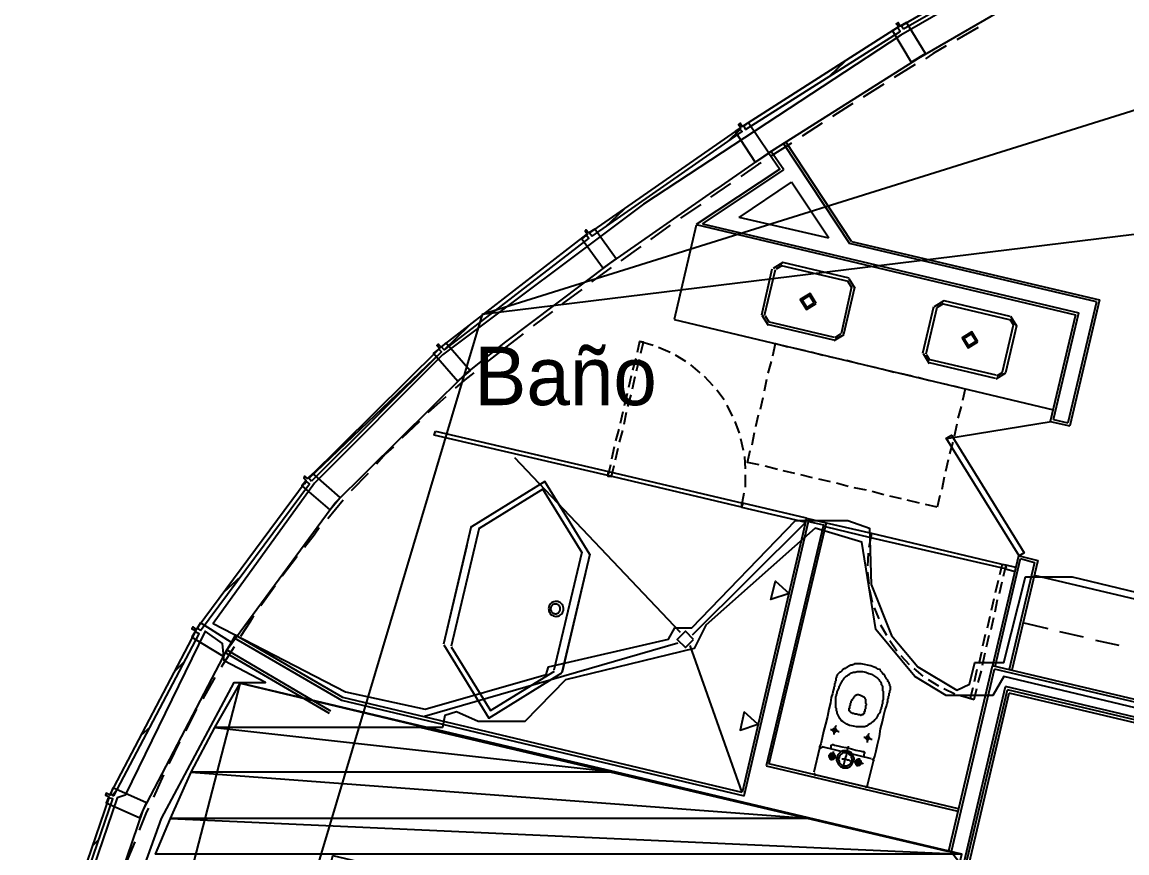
# Model space of a CAD drawing. Header units: feet. Extents: x -84 to 198, y -22 to 181.
# Drawn here: x 27.25 to 49.92, y 130.19 to 147.24 of the extents above; entities that cross this region are included whole.
import ezdxf
from ezdxf.enums import TextEntityAlignment as Align

# ---------------------------------------------------------------- set-up
doc = ezdxf.new("R2010")
doc.units = ezdxf.units.FT
for name, color, linetype in [('A-AREA-COMUN', 252, 'CONTINUOUS'), ('A-AREA-UNIDAD', 30, 'CONTINUOUS'), ('A-LINEA', 7, 'CONTINUOUS'), ('A-LINEA-FINA', 9, 'CONTINUOUS'), ('A-MURO-CONCRETO', 8, 'CONTINUOUS'), ('A-NOMBRE-ESPACIO', 2, 'CONTINUOUS')]:
    doc.layers.add(name, color=color, linetype=linetype)

msp = doc.modelspace()

# ---------------------------------------------------------------- linework, layer by layer
at = {"layer": 'A-AREA-COMUN'}
msp.add_lwpolyline([(61.472, 130.4533), (47.392, 133.8133), (47.168, 133.4222), (46.208, 133.4222), (45.568, 133.8133), (44.768, 134.7733), (44.48, 136.5689), (43.52, 136.8533), (41.28, 134.8622), (41.04, 134.3822), (38.4, 133.7422), (37.568, 132.8889), (36.608, 132.8889), (36.16, 133.0844), (35.92, 133.0133), (35.872, 132.7644), (35.44, 132.7644), (46.32, 130.2044), (46.48, 130.0089)], dxfattribs=at)
at = {"layer": 'A-AREA-UNIDAD'}
for points in [[(48.608, 148.8889), (45.28, 146.9689), (40, 143.5022), (35.872, 140.4089), (33.248, 137.7778), (31.168, 134.8978), (33.888, 133.4933), (35.52, 133.1378), (38, 133.8489), (38.048, 134.0089), (40.512, 134.5778), (40.64, 134.8089), (40.992, 134.8089), (43.12, 137.0133), (44.192, 137.0133), (44.64, 136.8533), (44.672, 135.6978), (45.088, 134.6489), (45.632, 134.0089), (46.432, 133.5289), (46.688, 133.6533), (46.8, 134.0978), (47.392, 134.0978), (47.84, 135.8578), (48.8, 135.8578), (61.632, 132.7644)], [(42.8, 113.2089), (42.752, 114.3644), (43.392, 117.0844), (42.32, 117.1378), (28.288, 120.4444), (28.32, 124.0889), (29.2, 128.3733), (30.112, 130.8978), (31.6, 133.6889), (32.24, 133.6889), (31.392, 134.1333), (31.36, 134.4889), (31.008, 134.7378), (29.36, 131.3778), (29.2, 131.3244), (27.92, 127.5733), (27.28, 123.8578), (27.248, 119.8933), (27.792, 116.0533), (28.88, 112.5689)]]:
    msp.add_lwpolyline(points, dxfattribs=at)
at = {"layer": 'A-LINEA'}
for p, q in [((96.7676, 160.0506), (36.6895, 141.2395)), ((128.4377, 152.4797), (36.6895, 141.2395)), ((46.8667, 147.1244), (46.4267, 146.8711)), ((43.8267, 146.1378), (44.1333, 146.4311)), ((45.5733, 146.3644), (45.1467, 146.0978)), ((44.9333, 145.9644), (44.5067, 145.6978)), ((42.0533, 145.0978), (42.1067, 145.1378)), ((43.6667, 145.1644), (43.2533, 144.8978)), ((41.7333, 144.7911), (42, 145.0444)), ((43.04, 144.7511), (42.6133, 144.4844)), ((42.8667, 144.7511), (44.2267, 142.6978)), ((44.2667, 142.7378), (42.92, 144.7778)), ((42.56, 144.5511), (41.5067, 143.8178)), ((42.88, 144.2044), (42.6133, 144.5911)), ((41.2133, 143.0978), (42.88, 144.2044)), ((41.7867, 143.9244), (41.3733, 143.6444)), ((41.96, 143.2311), (43.04, 143.9511)), ((43.8, 142.8044), (43.04, 143.9511)), ((39.2133, 143.0311), (39.6133, 143.4044)), ((41.1733, 143.4978), (40.76, 143.2178)), ((40.5467, 143.0711), (40.1467, 142.7778)), ((41.08, 143.0711), (40.6267, 141.1378)), ((41.08, 143.0844), (48.8667, 141.2311)), ((41.2133, 143.0978), (48.9333, 141.2711)), ((43.8, 142.8044), (41.96, 143.2311)), ((39.9467, 142.6311), (39.5333, 142.3378)), ((49.2933, 141.4978), (44.2267, 142.6978)), ((44.2667, 142.7378), (49.36, 141.5378)), ((39.3333, 142.2044), (38.9333, 141.9111)), ((42.4267, 141.2311), (42.64, 142.1778)), ((42.48, 141.2178), (42.7067, 142.1644)), ((42.8584, 142.3066), (42.6578, 142.1828)), ((42.843, 142.2418), (42.7227, 142.1675)), ((42.8267, 142.2444), (44.2, 141.9244)), ((42.8533, 142.3111), (44.2133, 141.9911)), ((44.3422, 141.7727), (44.2184, 141.9733)), ((38.7333, 141.7511), (38.3333, 141.4578)), ((44.2667, 141.8044), (44.0533, 140.8444)), ((44.3333, 141.7911), (44.1067, 140.8311)), ((44.2773, 141.7881), (44.203, 141.9084)), ((46.165, 141.52), (45.9645, 141.3961)), ((46.16, 141.5244), (47.52, 141.2044)), ((49.2933, 141.4978), (48.7067, 139.0178)), ((49.36, 141.5378), (48.7467, 138.9511)), ((38.1333, 141.2978), (37.7333, 141.0044)), ((45.7333, 140.4444), (45.96, 141.4044)), ((45.8, 140.4311), (46.0267, 141.3911)), ((46.1497, 141.4551), (46.0294, 141.3808)), ((46.1467, 141.4578), (47.5067, 141.1378)), ((48.4133, 139.0844), (48.9333, 141.2711)), ((36.6881, 141.2357), (28.3665, 113.3809)), ((36.6881, 141.2357), (28.3665, 113.3809)), ((40.6267, 141.1378), (48.4133, 139.2844)), ((42.4311, 141.2228), (42.555, 141.0223)), ((42.496, 141.2075), (42.5703, 141.0871)), ((43.9067, 140.7111), (42.5467, 141.0311)), ((43.92, 140.7644), (42.56, 141.0844)), ((47.5973, 141.0148), (47.523, 141.1351)), ((47.6622, 140.9994), (47.5384, 141.2)), ((48.8667, 141.2311), (48.3467, 139.0444)), ((37.5333, 140.8444), (37.2, 140.5911)), ((43.915, 140.7023), (44.1155, 140.8261)), ((43.9303, 140.7671), (44.0506, 140.8414)), ((47.5867, 141.0178), (47.36, 140.0578)), ((47.6533, 141.0044), (47.4267, 140.0444)), ((36.32, 139.9911), (37.1467, 140.6578)), ((37.2, 140.5911), (36.7067, 140.2044)), ((39.92, 140.6844), (39.8667, 140.4578)), ((40.2, 140.6044), (39.92, 140.6844)), ((40.5467, 140.4578), (40.3067, 140.5644)), ((40.8667, 140.2711), (40.6533, 140.4044)), ((43.08, 140.5511), (43.32, 140.4978)), ((43.44, 140.4711), (43.68, 140.4044)), ((43.8, 140.3778), (44.0533, 140.3244)), ((45.7378, 140.4361), (45.8616, 140.2356)), ((45.8027, 140.4208), (45.877, 140.3005)), ((39.84, 140.3378), (39.7733, 140.0978)), ((39.8533, 140.0844), (39.92, 140.3244)), ((41.16, 140.0444), (40.9733, 140.2044)), ((42.56, 140.0311), (42.6267, 140.2711)), ((44.1733, 140.2978), (44.4133, 140.2311)), ((44.5333, 140.2044), (44.7733, 140.1511)), ((44.8933, 140.1244), (45.1467, 140.0578)), ((47.2267, 139.9244), (45.8667, 140.2444)), ((47.24, 139.9911), (45.88, 140.3111)), ((39.7467, 139.9778), (39.6933, 139.7378)), ((39.7733, 139.7111), (39.8267, 139.9644)), ((41.4267, 139.7778), (41.2533, 139.9644)), ((42.48, 139.6711), (42.5333, 139.9111)), ((45.2667, 140.0311), (45.5067, 139.9778)), ((45.6267, 139.9511), (45.8667, 139.8844)), ((47.235, 139.9156), (47.4355, 140.0394)), ((47.2503, 139.9805), (47.3706, 140.0548)), ((41.6533, 139.4844), (41.5067, 139.6844)), ((46, 139.8578), (46.24, 139.8044)), ((35.9467, 139.5511), (35.5733, 139.2178)), ((39.6667, 139.6178), (39.6, 139.3644)), ((39.68, 139.3511), (39.7467, 139.5911)), ((42.4, 139.2978), (42.4533, 139.5378)), ((39.5733, 139.2444), (39.52, 139.0044)), ((39.6, 138.9911), (39.6533, 139.2311)), ((41.8267, 139.1511), (41.72, 139.3778)), ((46.52, 139.3511), (46.4533, 139.1111)), ((35.4, 139.0444), (35.04, 138.6978)), ((41.9733, 138.8044), (41.88, 139.0444)), ((42.3067, 138.9378), (42.36, 139.1778)), ((48.3656, 139.035), (46.2249, 138.6887)), ((46.4267, 138.9911), (46.3733, 138.7378)), ((48.3467, 139.0444), (48.7467, 138.9511)), ((48.4133, 139.0844), (48.7067, 139.0178)), ((39.4933, 138.8844), (39.4267, 138.6444)), ((39.5067, 138.6178), (39.5733, 138.8578)), ((42.2267, 138.5644), (42.28, 138.8178)), ((42.0533, 138.4444), (42, 138.6844)), ((46.3467, 138.6178), (46.28, 138.3778)), ((39.4, 138.5244), (39.3467, 138.2711)), ((39.4267, 138.2578), (39.48, 138.4978)), ((42.0933, 138.0711), (42.08, 138.3244)), ((40.76, 134.7111), (37.36, 138.2978)), ((42.7467, 138.0578), (42.4933, 138.1244)), ((46.2533, 138.2578), (46.2, 138.0178)), ((34.3467, 137.9778), (34, 137.6178)), ((39.2267, 137.9778), (39.2267, 137.9778)), ((39.2267, 137.9778), (39.2267, 137.9778)), ((42.0933, 137.6978), (42.0933, 137.9511)), ((43.1067, 137.9778), (42.8667, 138.0311)), ((43.4667, 137.8844), (43.2267, 137.9511)), ((43.84, 137.8044), (43.6, 137.8578)), ((46.1733, 137.8978), (46.12, 137.6444)), ((33.04, 137.7644), (33.08, 137.8044)), ((44.2, 137.7111), (43.96, 137.7778)), ((44.5733, 137.6311), (44.32, 137.6844)), ((33.84, 137.4311), (33.52, 137.0444)), ((42.0133, 137.2844), (42.0667, 137.5778)), ((44.9333, 137.5378), (44.6933, 137.6044)), ((45.2933, 137.4578), (45.0533, 137.5111)), ((45.6667, 137.3644), (45.4133, 137.4311)), ((46.08, 137.5244), (46.0267, 137.2844)), ((41.9867, 137.3378), (41.9867, 137.3378)), ((42.0667, 137.3111), (42.0667, 137.3111)), ((42.0667, 137.3111), (42.0667, 137.3111)), ((46.0267, 137.2844), (45.7867, 137.3378)), ((43.3333, 136.9778), (41, 134.6578)), ((43.3467, 137.0578), (42.0267, 131.4311)), ((42.0667, 131.3644), (43.3867, 136.9911)), ((43.7467, 136.9644), (42.5733, 132.0178)), ((43.3067, 137.0311), (43.3067, 137.0311)), ((43.3467, 137.0578), (43.7467, 136.9644)), ((43.3867, 136.9911), (43.6933, 136.9244)), ((36.4667, 136.8978), (35.8933, 134.4711)), ((36.6267, 136.8578), (36.0533, 134.4311)), ((43.6933, 136.9244), (42.52, 131.9778)), ((44.68, 136.7511), (44.6267, 136.4578)), ((36.3733, 136.4978), (35.8933, 134.4711)), ((44.64, 136.7111), (44.64, 136.7111)), ((44.64, 136.7111), (44.64, 136.7111)), ((32.8933, 136.2711), (32.5867, 135.8711)), ((38.7333, 136.3644), (38.16, 133.9378)), ((44.6133, 136.3378), (44.6, 136.0844)), ((47.6933, 136.2844), (47.16, 134.0311)), ((47.7067, 136.2844), (48.0933, 136.1911)), ((47.2133, 134.0178), (47.7333, 136.2311)), ((47.3867, 136.0578), (47.3867, 136.0578)), ((47.4667, 136.0444), (47.4667, 136.0444)), ((47.4667, 136.0444), (47.4667, 136.0444)), ((48.0267, 136.1511), (47.5067, 133.9511)), ((48.0933, 136.1911), (47.56, 133.9378)), ((47.7333, 136.2311), (48.0267, 136.1511)), ((31.3867, 135.5378), (31.7467, 135.8711)), ((44.6, 135.9511), (44.6267, 135.7111)), ((61.6933, 132.6444), (48.0267, 135.8844)), ((32.44, 135.6711), (32.1467, 135.2578)), ((44.64, 135.5911), (44.6933, 135.3378)), ((47.28, 135.7778), (47.2133, 135.5244)), ((47.3067, 135.5111), (47.36, 135.7511)), ((47.1867, 135.4044), (47.1333, 135.1644)), ((47.2133, 135.1378), (47.2667, 135.3911)), ((38.0574, 135.2329), (38.0536, 135.2064)), ((38.0536, 135.2064), (38.0544, 135.1797)), ((38.0544, 135.1797), (38.0599, 135.1535)), ((38.0658, 135.2583), (38.0574, 135.2329)), ((38.0599, 135.1535), (38.0698, 135.1287)), ((38.0784, 135.2818), (38.0658, 135.2583)), ((38.0698, 135.1287), (38.0838, 135.106)), ((38.0949, 135.3028), (38.0784, 135.2818)), ((38.096, 135.2207), (38.0935, 135.2034)), ((38.0935, 135.2034), (38.094, 135.186)), ((38.094, 135.186), (38.0976, 135.1689)), ((38.1149, 135.3206), (38.0949, 135.3028)), ((38.1014, 135.2372), (38.096, 135.2207)), ((38.0976, 135.1689), (38.104, 135.1527)), ((38.1097, 135.2526), (38.1014, 135.2372)), ((38.104, 135.1527), (38.1132, 135.1379)), ((38.1205, 135.2663), (38.1097, 135.2526)), ((38.1132, 135.1379), (38.1248, 135.1249)), ((38.1376, 135.3347), (38.1149, 135.3206)), ((38.1335, 135.2779), (38.1205, 135.2663)), ((38.1483, 135.2871), (38.1335, 135.2779)), ((38.1624, 135.3446), (38.1376, 135.3347)), ((38.1645, 135.2935), (38.1483, 135.2871)), ((38.1886, 135.35), (38.1624, 135.3446)), ((38.1815, 135.2971), (38.1645, 135.2935)), ((38.199, 135.2976), (38.1815, 135.2971)), ((38.2153, 135.3509), (38.1886, 135.35)), ((38.2162, 135.2951), (38.199, 135.2976)), ((38.2418, 135.347), (38.2153, 135.3509)), ((38.2328, 135.2897), (38.2162, 135.2951)), ((38.2481, 135.2814), (38.2328, 135.2897)), ((38.2671, 135.3387), (38.2418, 135.347)), ((38.2618, 135.2706), (38.2481, 135.2814)), ((38.2532, 135.1177), (38.2662, 135.1293)), ((38.2734, 135.2576), (38.2618, 135.2706)), ((38.2662, 135.1293), (38.277, 135.143)), ((38.2907, 135.326), (38.2671, 135.3387)), ((38.2826, 135.2428), (38.2734, 135.2576)), ((38.277, 135.143), (38.2852, 135.1583)), ((38.2891, 135.2266), (38.2826, 135.2428)), ((38.2852, 135.1583), (38.2907, 135.1749)), ((38.2926, 135.2096), (38.2891, 135.2266)), ((38.3117, 135.3095), (38.2907, 135.326)), ((38.2907, 135.1749), (38.2932, 135.1921)), ((38.2932, 135.1921), (38.2926, 135.2096)), ((38.3295, 135.2896), (38.3117, 135.3095)), ((38.3436, 135.2668), (38.3295, 135.2896)), ((38.3349, 135.1137), (38.3476, 135.1373)), ((38.3535, 135.242), (38.3436, 135.2668)), ((38.3476, 135.1373), (38.3559, 135.1627)), ((38.3589, 135.2158), (38.3535, 135.242)), ((38.3559, 135.1627), (38.3598, 135.1891)), ((38.3598, 135.1891), (38.3589, 135.2158)), ((44.7333, 135.2178), (44.8267, 134.9911)), ((38.0838, 135.106), (38.1016, 135.0861)), ((38.1016, 135.0861), (38.1226, 135.0695)), ((38.1226, 135.0695), (38.1462, 135.0569)), ((38.1248, 135.1249), (38.1385, 135.1141)), ((38.1385, 135.1141), (38.1539, 135.1059)), ((38.1462, 135.0569), (38.1716, 135.0485)), ((38.1539, 135.1059), (38.1704, 135.1004)), ((38.1704, 135.1004), (38.1877, 135.0979)), ((38.1716, 135.0485), (38.198, 135.0447)), ((38.1877, 135.0979), (38.2051, 135.0985)), ((38.198, 135.0447), (38.2247, 135.0455)), ((38.2051, 135.0985), (38.2222, 135.102)), ((38.2222, 135.102), (38.2384, 135.1085)), ((38.2247, 135.0455), (38.2509, 135.051)), ((38.2384, 135.1085), (38.2532, 135.1177)), ((38.2509, 135.051), (38.2757, 135.0609)), ((38.2757, 135.0609), (38.2984, 135.0749)), ((38.2984, 135.0749), (38.3184, 135.0928)), ((38.3184, 135.0928), (38.3349, 135.1137)), ((47.1067, 135.0444), (47.0533, 134.8044)), ((47.1333, 134.7778), (47.1867, 135.0178)), ((48.3067, 134.7911), (47.7867, 134.9111)), ((44.8667, 134.8711), (44.9867, 134.6578)), ((49.0267, 134.6178), (48.5467, 134.7244)), ((31.4267, 134.2978), (31.6267, 134.6578)), ((31.6, 134.6044), (33.8, 133.3244)), ((33.8267, 133.3778), (31.6267, 134.6578)), ((40.7067, 134.4978), (35.5067, 132.9911)), ((45.0533, 134.5511), (45.2, 134.3378)), ((47.0133, 134.6711), (46.96, 134.4311)), ((47.04, 134.4178), (47.0933, 134.6578)), ((49.76, 134.4444), (49.28, 134.5511)), ((31.6, 134.4178), (31.3333, 134.0044)), ((31.4267, 134.2978), (33.5467, 133.0578)), ((33.5867, 133.0978), (31.4533, 134.3511)), ((42.0267, 131.4311), (40.96, 134.4444)), ((45.28, 134.2444), (45.4533, 134.0578)), ((46.9333, 134.3111), (46.88, 134.0711)), ((46.96, 134.0444), (47.0133, 134.2978)), ((30.3733, 133.9111), (30.56, 134.0978)), ((46.2667, 130.2311), (47.16, 134.0311)), ((76.56, 127.0711), (47.16, 134.0311)), ((31.2, 133.7911), (30.96, 133.3511)), ((45.5467, 133.9778), (45.7333, 133.8178)), ((46.32, 130.2178), (47.2, 133.9644)), ((46.84, 133.9511), (46.7867, 133.6978)), ((46.8667, 133.6844), (46.9333, 133.9244)), ((76.6, 127.0178), (47.2, 133.9644)), ((31.7159, 133.6567), (28.3582, 120.754)), ((45.84, 133.7511), (46.0533, 133.6178)), ((46.08, 127.8844), (47.4267, 133.6044)), ((46.16, 133.5644), (46.3867, 133.4578)), ((46.7867, 133.3378), (46.84, 133.5644)), ((76.8267, 126.6444), (47.4267, 133.6044)), ((33.8, 133.3244), (42.0667, 131.3644)), ((42.0267, 131.4311), (33.8267, 133.3778)), ((46.12, 127.8711), (47.4667, 133.5378)), ((46.2133, 127.9911), (47.5067, 133.4711)), ((46.5067, 133.4178), (46.7867, 133.3378)), ((76.8667, 126.5911), (47.4667, 133.5378)), ((76.8933, 126.5244), (47.5067, 133.4711)), ((29.6933, 132.6044), (29.88, 132.7778)), ((43.6133, 132.3378), (43.4933, 131.8444)), ((43.6707, 132.3632), (43.6146, 132.3285)), ((44.68, 132.1244), (43.6667, 132.3644)), ((42.52, 131.9778), (46.4533, 131.0444)), ((46.4667, 131.0978), (42.5733, 132.0178)), ((44.6, 131.5778), (44.72, 132.0711)), ((44.7321, 132.067), (44.6974, 132.1232)), ((30.1467, 131.7911), (29.9467, 131.3378)), ((43.4946, 131.8352), (43.5293, 131.779)), ((43.5333, 131.7911), (44.5467, 131.5511)), ((44.5559, 131.539), (44.6121, 131.5737)), ((29.0267, 131.3111), (29.0267, 131.3244)), ((29.0933, 131.3778), (29.1867, 131.4711)), ((28.6933, 130.3378), (28.8267, 130.4711))]:
    msp.add_line(p, q, dxfattribs=at)
for points in [[(42.56, 144.5511), (45.64, 146.4978), (48.9333, 148.4044), (50.6133, 149.2844)], [(45.3333, 147.0978), (48.5867, 148.9644), (48.5333, 149.0444), (45.2933, 147.1644), (45.3333, 147.0978)], [(45.4, 147.2311), (45.2667, 147.1511), (45.2267, 147.2311), (45.1867, 147.2044), (45.24, 147.1378), (45.1067, 147.0578), (45.4933, 146.4178), (45.7867, 146.5911), (45.4, 147.2311)], [(42.0933, 145.0311), (45.2667, 147.0444), (45.2133, 147.1244), (42.0533, 145.1111), (42.0933, 145.0311)], [(46.2133, 146.7511), (45.9467, 146.5911), (45.7867, 146.4844)], [(44.2933, 145.5644), (44.1467, 145.4711), (43.88, 145.2978)], [(42.1467, 145.1778), (42.0267, 145.0978), (41.9867, 145.1644), (41.9467, 145.1378), (42, 145.0711), (41.88, 144.9911), (42.2933, 144.3644), (42.5733, 144.5511), (42.1467, 145.1778)], [(38.9467, 142.8444), (42.0267, 144.9911), (41.9733, 145.0578), (38.8933, 142.9111), (38.9467, 142.8444)], [(42.92, 144.7778), (42.5733, 144.5511), (42.8, 144.2178), (41.08, 143.0844)], [(42.4133, 144.3511), (42.36, 144.3244), (42, 144.0711)], [(37.1467, 140.6578), (39.3067, 142.2844), (41.5067, 143.8178)], [(35.9067, 140.5111), (35.8533, 140.5778), (38.8267, 142.8711), (38.88, 142.8044), (35.9067, 140.5111), (36.4133, 141.0044)], [(39, 142.9911), (38.88, 142.9111), (38.8267, 142.9778), (38.8, 142.9511), (38.8533, 142.8844), (38.7333, 142.7911), (39.1733, 142.1911), (39.44, 142.3778), (39, 142.9911)], [(43.5422, 141.4661), (43.4184, 141.6666), (43.2178, 141.5428), (43.3416, 141.3423), (43.5422, 141.4661)], [(43.5033, 141.4753), (43.4092, 141.6277), (43.2567, 141.5336), (43.3508, 141.3812), (43.5033, 141.4753)], [(46.8622, 140.6794), (46.7384, 140.88), (46.5378, 140.7561), (46.6616, 140.5556), (46.8622, 140.6794)], [(46.8233, 140.6886), (46.7292, 140.841), (46.5767, 140.7469), (46.6708, 140.5945), (46.8233, 140.6886)], [(35.9467, 140.6578), (35.84, 140.5644), (35.7867, 140.6311), (35.76, 140.6044), (35.8133, 140.5378), (35.6933, 140.4444), (36.1867, 139.8711), (36.44, 140.0844), (35.9467, 140.6578)], [(39.9467, 140.4444), (40, 140.6711), (39.92, 140.6844)], [(42.6533, 140.3911), (42.7067, 140.6444), (42.96, 140.5778)], [(35.8533, 140.4711), (35.8, 140.5244), (33.1333, 137.8844), (33.1867, 137.8178)], [(33.1333, 137.8711), (35.8533, 140.4711), (33.1867, 137.8178)], [(28.5333, 127.5511), (29.7333, 131.0711), (31.4533, 134.3644), (33.6667, 137.3644), (36.32, 139.9911)], [(36.52, 140.0444), (36.3333, 139.8978), (36.1333, 139.7244)], [(46.36, 139.7778), (46.6, 139.7111), (46.5467, 139.4711)], [(35.7333, 138.8444), (39.28, 138.0178), (39.2667, 137.9378), (35.7067, 138.7644), (35.7333, 138.8444)], [(35.76, 138.7911), (35.76, 138.7911), (35.76, 138.7911)], [(47.7067, 136.2844), (46.2133, 138.6978), (46.32, 138.7644), (47.8133, 136.3511), (47.7067, 136.2844)], [(34.8667, 138.5244), (34.7067, 138.3778), (34.52, 138.1644)], [(42.3733, 138.1511), (42.1333, 138.2044), (42.1867, 138.4444)], [(39.32, 138.1511), (39.2667, 137.9244), (39.3467, 137.9111), (39.4, 138.1378)], [(33.2133, 137.9778), (33.1067, 137.8711), (33.0533, 137.9244), (33.0267, 137.8844), (33.08, 137.8311), (32.9867, 137.7244), (33.56, 137.2311), (33.7733, 137.4844), (33.2133, 137.9778)], [(42.0133, 137.2844), (39.2667, 137.9378), (39.28, 138.0178), (42.04, 137.3644), (42.0133, 137.2844)], [(39.32, 137.9644), (39.32, 137.9644), (39.32, 137.9644)], [(30.9067, 134.7511), (33.1467, 137.7644), (33.08, 137.8178), (30.84, 134.8044), (30.9067, 134.7511)], [(38.8999, 136.3109), (37.9736, 137.811), (36.4735, 136.8847)], [(38.7442, 136.3477), (37.9367, 137.6553), (36.6292, 136.8479)], [(43.3467, 137.0578), (42.04, 137.3644), (42.0133, 137.2844), (43.3333, 136.9778), (43.3467, 137.0578)], [(43.7467, 136.9644), (44.68, 136.7511), (44.6667, 136.6578), (43.7333, 136.8844), (43.7467, 136.9644)], [(33.3467, 136.8578), (33.24, 136.7111), (33.04, 136.4578)], [(43.7867, 136.9111), (43.7867, 136.9111), (43.7867, 136.9111)], [(47.4267, 136.0178), (44.6667, 136.6578), (44.68, 136.7511), (47.44, 136.0978), (47.4267, 136.0178)], [(44.72, 136.6978), (44.72, 136.6978), (44.72, 136.6978)], [(38.8, 135.9111), (38.3333, 133.8978), (38.9067, 136.3244)], [(47.3867, 135.8711), (47.44, 136.0978), (47.36, 136.1111), (47.3067, 135.8978)], [(47.64, 136.0444), (47.44, 136.0978), (47.4267, 136.0178), (47.6267, 135.9644), (47.64, 136.0444)], [(30.9067, 134.9111), (30.8267, 134.7778), (30.76, 134.8311), (30.7333, 134.7911), (30.8133, 134.7511), (30.7333, 134.6178), (31.3733, 134.2311), (31.5467, 134.5111), (30.9067, 134.9111)], [(32, 135.0578), (31.92, 134.9244), (31.7333, 134.6311)], [(29.1333, 131.3644), (30.88, 134.6844), (30.8, 134.7244), (29.0533, 131.4044), (29.1333, 131.3644)], [(41.0267, 134.5711), (40.86, 134.7378), (40.6933, 134.5711), (40.86, 134.4044), (41.0267, 134.5711)], [(35.9001, 134.458), (36.8264, 132.9579), (38.3265, 133.8842)], [(36.0558, 134.4212), (36.8633, 133.1136), (38.1708, 133.921)], [(44.72, 132.0711), (44.72, 132.0978), (44.7467, 132.1778), (44.7733, 132.2844), (44.8, 132.4178), (44.84, 132.5778), (44.8667, 132.7378), (44.9067, 132.8844), (44.9333, 133.0178), (44.96, 133.1244), (44.9867, 133.2044), (45, 133.2578), (45.0133, 133.2978), (45.0133, 133.3244), (45.0133, 133.3511), (45.0267, 133.3644), (45.0267, 133.3778), (45.0267, 133.3911), (45.0267, 133.4044), (45.04, 133.4178), (45.04, 133.4311), (45.04, 133.4444), (45.04, 133.4711), (45.0533, 133.4844), (45.0533, 133.4978), (45.0533, 133.5111), (45.0533, 133.5244), (45.0667, 133.5378), (45.0667, 133.5511), (45.0667, 133.5644), (45.0667, 133.5911), (45.0667, 133.6044), (45.0533, 133.6178), (45.0533, 133.6311), (45.0533, 133.6444), (45.04, 133.6711), (45.04, 133.6844), (45.0267, 133.6978), (45.0133, 133.7111), (45.0133, 133.7378), (45, 133.7511), (44.9867, 133.7644), (44.9733, 133.7911), (44.96, 133.8044), (44.96, 133.8178), (44.9467, 133.8444), (44.92, 133.8578), (44.9067, 133.8844), (44.8933, 133.8978), (44.8667, 133.9244), (44.8533, 133.9511), (44.8133, 133.9644), (44.7733, 133.9911), (44.7333, 134.0044), (44.6667, 134.0311), (44.6, 134.0444), (44.5333, 134.0578), (44.4667, 134.0711), (44.4133, 134.0711), (44.3733, 134.0711), (44.3333, 134.0711), (44.3067, 134.0578), (44.28, 134.0444), (44.2533, 134.0444), (44.2267, 134.0311), (44.2, 134.0178), (44.1867, 134.0044), (44.16, 133.9911), (44.1467, 133.9778), (44.1333, 133.9778), (44.1067, 133.9644), (44.0933, 133.9511), (44.08, 133.9378), (44.0667, 133.9244), (44.0533, 133.9111), (44.04, 133.8978), (44.0267, 133.8978), (44.0133, 133.8844), (44, 133.8711), (43.9867, 133.8578), (43.9733, 133.8444), (43.9733, 133.8311), (43.96, 133.8178), (43.96, 133.8044), (43.96, 133.7911), (43.9467, 133.7778), (43.9467, 133.7511), (43.9467, 133.7378), (43.9467, 133.7244), (43.9333, 133.7111), (43.9333, 133.6978), (43.9333, 133.6844), (43.9333, 133.6711), (43.92, 133.6578), (43.92, 133.6444), (43.92, 133.6311), (43.92, 133.6178), (43.92, 133.6044), (43.9067, 133.5911), (43.9067, 133.5644), (43.8933, 133.5244), (43.88, 133.4578), (43.8533, 133.3778), (43.84, 133.2711), (43.8, 133.1378), (43.7733, 132.9911), (43.7333, 132.8311), (43.6933, 132.6844), (43.6667, 132.5511), (43.64, 132.4311), (43.6133, 132.3644), (43.6133, 132.3378)], [(44.3067, 132.7911), (44.2267, 132.8044), (44.1733, 132.8311), (44.1333, 132.8578), (44.0933, 132.8844), (44.0533, 132.9111), (44.0267, 132.9511), (44.0133, 132.9778), (44, 133.0044), (43.9867, 133.0311), (43.9733, 133.0578), (43.9733, 133.0844), (43.96, 133.1111), (43.96, 133.1244), (43.96, 133.1511), (43.9467, 133.1644), (43.9467, 133.1911), (43.9467, 133.2044), (43.9467, 133.2311), (43.9467, 133.2578), (43.9467, 133.2711), (43.9467, 133.2978), (43.9467, 133.3111), (43.9467, 133.3378), (43.9467, 133.3644), (43.9467, 133.3911), (43.96, 133.4178), (43.96, 133.4444), (43.9733, 133.4711), (43.9733, 133.4978), (43.9867, 133.5244), (44, 133.5511), (44.0133, 133.5778), (44.0133, 133.6044), (44.0267, 133.6178), (44.04, 133.6444), (44.04, 133.6578), (44.0533, 133.6711), (44.0667, 133.6978), (44.08, 133.7111), (44.08, 133.7244), (44.0933, 133.7378), (44.1067, 133.7511), (44.12, 133.7778), (44.1333, 133.7911), (44.1467, 133.8044), (44.16, 133.8178), (44.1867, 133.8311), (44.2, 133.8444), (44.2267, 133.8578), (44.2667, 133.8844), (44.3067, 133.8978), (44.3467, 133.8978), (44.3867, 133.9111), (44.44, 133.9111), (44.4933, 133.9111), (44.56, 133.8978), (44.6267, 133.8711), (44.68, 133.8578), (44.72, 133.8311), (44.76, 133.8044), (44.8, 133.7778), (44.8267, 133.7511), (44.84, 133.7244), (44.8667, 133.6978), (44.88, 133.6711), (44.88, 133.6444), (44.8933, 133.6311), (44.9067, 133.6044), (44.9067, 133.5911), (44.9067, 133.5644), (44.9067, 133.5511), (44.9067, 133.5244), (44.92, 133.5111), (44.92, 133.4978), (44.92, 133.4711), (44.92, 133.4578), (44.92, 133.4311), (44.92, 133.4044), (44.92, 133.3911), (44.92, 133.3644), (44.92, 133.3378), (44.9067, 133.3111), (44.9067, 133.2844), (44.9067, 133.2578), (44.8933, 133.2311), (44.8933, 133.2044), (44.88, 133.1778), (44.88, 133.1511), (44.8667, 133.1244), (44.8533, 133.0978), (44.8533, 133.0844), (44.84, 133.0578), (44.8267, 133.0444), (44.8133, 133.0311), (44.8, 133.0044), (44.8, 132.9911), (44.7867, 132.9778), (44.7733, 132.9511), (44.76, 132.9378), (44.7467, 132.9244), (44.7333, 132.8978), (44.72, 132.8844), (44.6933, 132.8711), (44.6667, 132.8444), (44.64, 132.8311), (44.6133, 132.8178), (44.5733, 132.7911), (44.5333, 132.7778), (44.4933, 132.7778), (44.4267, 132.7778), (44.3733, 132.7778), (44.3067, 132.7911)], [(43.4667, 117.1911), (43.9333, 119.1378), (31.7067, 122.0311), (33.6267, 130.1378), (45.8533, 127.2444), (46.5333, 130.1644), (31.72, 133.6711)], [(46.76, 133.5778), (46.7067, 133.3644), (46.7867, 133.3378)], [(44.4667, 133.0178), (44.48, 133.0311), (44.4933, 133.0311), (44.5067, 133.0311), (44.5067, 133.0444), (44.52, 133.0444), (44.52, 133.0578), (44.5333, 133.0578), (44.5333, 133.0711), (44.5333, 133.0844), (44.5333, 133.0978), (44.5467, 133.0978), (44.5467, 133.1111), (44.5467, 133.1244), (44.5467, 133.1378), (44.56, 133.1511), (44.56, 133.1644), (44.56, 133.1911), (44.56, 133.2044), (44.56, 133.2178), (44.5733, 133.2311), (44.5733, 133.2444), (44.56, 133.2578), (44.56, 133.2711), (44.56, 133.2844), (44.56, 133.2978), (44.56, 133.3111), (44.56, 133.3244), (44.56, 133.3378), (44.5467, 133.3511), (44.5467, 133.3644), (44.5333, 133.3778), (44.5067, 133.3911), (44.48, 133.4044), (44.4533, 133.4178), (44.4133, 133.4311), (44.3867, 133.4311), (44.36, 133.4178), (44.3467, 133.4178), (44.3333, 133.4044), (44.32, 133.3911), (44.3067, 133.3778), (44.3067, 133.3644), (44.2933, 133.3511), (44.28, 133.3378), (44.28, 133.3244), (44.2667, 133.3244), (44.2667, 133.3111), (44.2533, 133.2978), (44.2533, 133.2844), (44.2533, 133.2711), (44.24, 133.2578), (44.24, 133.2444), (44.24, 133.2311), (44.24, 133.2178), (44.2267, 133.2044), (44.2267, 133.1911), (44.2267, 133.1778), (44.2267, 133.1644), (44.2267, 133.1511), (44.2133, 133.1511), (44.2133, 133.1378), (44.2133, 133.1244), (44.2133, 133.1111), (44.2267, 133.1111), (44.2267, 133.0978), (44.24, 133.0844), (44.2533, 133.0711), (44.2667, 133.0711), (44.28, 133.0578), (44.3067, 133.0578), (44.3467, 133.0444), (44.3733, 133.0444), (44.4133, 133.0311), (44.44, 133.0311), (44.4533, 133.0178), (44.4667, 133.0178)], [(30.8267, 133.1378), (30.7733, 133.0311), (30.6, 132.6978)], [(43.84, 132.7244), (43.8533, 132.7244), (43.88, 132.7111), (43.9067, 132.7111), (43.9467, 132.6978), (43.9733, 132.6978), (44, 132.6844), (44.0133, 132.6844)], [(43.9333, 132.7378), (43.92, 132.7378), (43.9067, 132.7378), (43.8933, 132.7378), (43.8933, 132.7244), (43.8933, 132.7111), (43.88, 132.7111), (43.8933, 132.6978), (43.8933, 132.6844), (43.9067, 132.6844), (43.9067, 132.6711), (43.92, 132.6711), (43.9333, 132.6711), (43.9467, 132.6844), (43.96, 132.6978), (43.96, 132.7111), (43.96, 132.7244), (43.9467, 132.7244), (43.9467, 132.7378), (43.9333, 132.7378)], [(43.9467, 132.8044), (43.9467, 132.7911), (43.9333, 132.7778), (43.9333, 132.7511), (43.92, 132.7244), (43.92, 132.6978), (43.9067, 132.6711), (43.9067, 132.6444), (43.9067, 132.6311), (43.9067, 132.6178)], [(44.6267, 132.6444), (44.6267, 132.6311), (44.6133, 132.6178), (44.6133, 132.5911), (44.6, 132.5644), (44.6, 132.5378), (44.5867, 132.5111), (44.5867, 132.4844), (44.5867, 132.4711), (44.5867, 132.4578)], [(30.48, 132.4711), (30.2667, 132.0311), (30.2533, 132.0178)], [(43.84, 132.3244), (43.84, 132.3378), (43.8533, 132.3511), (43.8533, 132.3644), (43.8533, 132.3778), (43.8533, 132.3911), (43.8533, 132.4044), (43.8667, 132.4044), (43.88, 132.4178), (43.8933, 132.4178), (43.92, 132.4044), (43.9867, 132.3911), (44.0667, 132.3644), (44.16, 132.3511), (44.2667, 132.3244), (44.36, 132.2978), (44.44, 132.2844), (44.4933, 132.2711), (44.5067, 132.2711), (44.52, 132.2711), (44.52, 132.2578), (44.5333, 132.2578), (44.5333, 132.2444), (44.5333, 132.2311), (44.52, 132.2178), (44.52, 132.2044), (44.52, 132.1911), (44.52, 132.1778), (44.5067, 132.1644)], [(44.52, 132.5644), (44.5333, 132.5644), (44.56, 132.5511), (44.5867, 132.5511), (44.6267, 132.5378), (44.6533, 132.5378), (44.6667, 132.5244), (44.6933, 132.5244)], [(44.6133, 132.5778), (44.6, 132.5778), (44.5867, 132.5778), (44.5733, 132.5778), (44.5733, 132.5644), (44.5733, 132.5511), (44.56, 132.5511), (44.56, 132.5378), (44.5733, 132.5378), (44.5733, 132.5244), (44.5867, 132.5111), (44.6, 132.5111), (44.6133, 132.5111), (44.6267, 132.5244), (44.64, 132.5378), (44.64, 132.5511), (44.6267, 132.5644), (44.6267, 132.5778), (44.6133, 132.5778)], [(43.7867, 132.1911), (43.8, 132.1911), (43.8133, 132.1911), (43.84, 132.1778), (43.88, 132.1644), (43.92, 132.1644), (43.9467, 132.1511), (43.9867, 132.1511), (44, 132.1378), (44.0133, 132.1378)], [(43.8933, 132.2311), (43.88, 132.2311), (43.8667, 132.2311), (43.8533, 132.2311), (43.84, 132.2311), (43.84, 132.2178), (43.8267, 132.2178), (43.8267, 132.2044), (43.8133, 132.1911), (43.8133, 132.1778), (43.8133, 132.1644), (43.8133, 132.1511), (43.8267, 132.1378), (43.8267, 132.1244), (43.84, 132.1244), (43.8533, 132.1244), (43.8533, 132.1111), (43.8667, 132.1111), (43.88, 132.1111), (43.8933, 132.1111), (43.9067, 132.1244), (43.92, 132.1378), (43.9333, 132.1511), (43.9333, 132.1644), (43.9333, 132.1778), (43.9333, 132.1911), (43.92, 132.2044), (43.92, 132.2178), (43.9067, 132.2178), (43.8933, 132.2311)], [(43.88, 132.2044), (43.8667, 132.2044), (43.8533, 132.2044), (43.8533, 132.1911), (43.84, 132.1911), (43.84, 132.1778), (43.84, 132.1644), (43.8533, 132.1511), (43.8667, 132.1511), (43.8667, 132.1378), (43.88, 132.1378), (43.8933, 132.1511), (43.9067, 132.1644), (43.9067, 132.1778), (43.9067, 132.1911), (43.8933, 132.1911), (43.8933, 132.2044), (43.88, 132.2044)], [(43.8933, 132.2711), (43.8933, 132.2578), (43.8933, 132.2444), (43.88, 132.2178), (43.88, 132.1911), (43.8667, 132.1644), (43.8667, 132.1378), (43.8533, 132.1111), (43.8533, 132.0978), (43.8533, 132.0844)], [(44.1733, 132.2844), (44.1467, 132.2844), (44.12, 132.2844), (44.0933, 132.2844), (44.0533, 132.2711), (44.04, 132.2578), (44.0133, 132.2311), (43.9867, 132.2044), (43.9733, 132.1778), (43.9733, 132.1511), (43.96, 132.1244), (43.96, 132.0844), (43.9733, 132.0578), (43.9867, 132.0311), (44, 132.0044), (44.0133, 131.9911), (44.04, 131.9644), (44.0667, 131.9511), (44.0933, 131.9378), (44.1333, 131.9378), (44.16, 131.9378), (44.1867, 131.9378), (44.2133, 131.9511), (44.24, 131.9644), (44.2667, 131.9911), (44.28, 132.0178), (44.2933, 132.0444), (44.3067, 132.0711), (44.32, 132.0978), (44.32, 132.1378), (44.3067, 132.1644), (44.2933, 132.1911), (44.28, 132.2178), (44.2667, 132.2444), (44.24, 132.2578), (44.2133, 132.2711), (44.1733, 132.2844)], [(44.1733, 132.2444), (44.1467, 132.2444), (44.12, 132.2444), (44.0933, 132.2444), (44.08, 132.2311), (44.0533, 132.2178), (44.04, 132.2044), (44.0267, 132.1911), (44.0133, 132.1644), (44.0133, 132.1378), (44, 132.1111), (44, 132.0978), (44.0133, 132.0711), (44.0133, 132.0444), (44.0267, 132.0311), (44.04, 132.0178), (44.0667, 131.9911), (44.08, 131.9911), (44.1067, 131.9778), (44.1333, 131.9778), (44.16, 131.9778), (44.1733, 131.9778), (44.2, 131.9911), (44.2267, 132.0044), (44.24, 132.0178), (44.2533, 132.0311), (44.2667, 132.0578), (44.2667, 132.0844), (44.28, 132.0978), (44.28, 132.1244), (44.2667, 132.1511), (44.2667, 132.1778), (44.2533, 132.1911), (44.2267, 132.2044), (44.2133, 132.2178), (44.2, 132.2311), (44.1733, 132.2444)], [(44.2, 132.3778), (44.2, 132.3644), (44.1867, 132.3244), (44.1733, 132.2711), (44.16, 132.1911), (44.1333, 132.1244), (44.12, 132.0444), (44.1067, 131.9911), (44.0933, 131.9511), (44.0933, 131.9244)], [(44.0667, 132.1244), (44.08, 132.1244), (44.1067, 132.1244), (44.1333, 132.1111), (44.16, 132.1111), (44.1867, 132.0978), (44.2133, 132.0978), (44.2267, 132.0844), (44.24, 132.0844)], [(44.28, 132.0711), (44.2933, 132.0711), (44.3067, 132.0711), (44.3333, 132.0578), (44.3733, 132.0578), (44.4133, 132.0444), (44.44, 132.0311), (44.48, 132.0311), (44.4933, 132.0311), (44.5067, 132.0178)], [(44.4267, 132.1111), (44.4133, 132.1111), (44.4, 132.1111), (44.3867, 132.0978), (44.3733, 132.0978), (44.36, 132.0844), (44.36, 132.0711), (44.3467, 132.0578), (44.3467, 132.0444), (44.3467, 132.0311), (44.36, 132.0178), (44.36, 132.0044), (44.3733, 132.0044), (44.3733, 131.9911), (44.3867, 131.9911), (44.4, 131.9911), (44.4133, 131.9911), (44.4267, 131.9911), (44.44, 131.9911), (44.44, 132.0044), (44.4533, 132.0044), (44.4533, 132.0178), (44.4667, 132.0178), (44.4667, 132.0311), (44.4667, 132.0444), (44.4667, 132.0578), (44.4667, 132.0711), (44.4533, 132.0844), (44.44, 132.0978), (44.4267, 132.0978), (44.4267, 132.1111)], [(44.4133, 132.0844), (44.4, 132.0844), (44.4, 132.0711), (44.3867, 132.0711), (44.3867, 132.0578), (44.3733, 132.0578), (44.3733, 132.0444), (44.3867, 132.0311), (44.3867, 132.0178), (44.4, 132.0178), (44.4133, 132.0178), (44.4267, 132.0178), (44.4267, 132.0311), (44.44, 132.0311), (44.44, 132.0444), (44.44, 132.0578), (44.44, 132.0711), (44.4267, 132.0711), (44.4133, 132.0844)], [(44.4267, 132.1378), (44.4267, 132.1111), (44.4133, 132.0978), (44.4133, 132.0711), (44.4, 132.0311), (44.4, 132.0044), (44.3867, 131.9778), (44.3867, 131.9644)], [(29.1067, 131.5244), (29.0533, 131.3778), (28.9733, 131.4178), (28.96, 131.3778), (29.0267, 131.3511), (28.9733, 131.2178), (29.6667, 130.9111), (29.8, 131.2178), (29.1067, 131.5244)], [(27.84, 127.5911), (29.1067, 131.2978), (29.0267, 131.3244), (27.76, 127.6178), (27.84, 127.5911)], [(29.84, 131.1111), (29.8, 131.0311), (29.6533, 130.6578)], [(29.56, 130.4178), (29.3867, 129.9911), (29.3733, 129.9511)]]:
    msp.add_lwpolyline(points, dxfattribs=at)
at = {"layer": 'A-LINEA-FINA'}
for points in [[(42.6133, 135.3911), (42.7067, 135.7644), (42.9867, 135.5111), (42.6133, 135.3911), (42.6133, 135.3911)], [(42.0667, 133.0844), (41.9867, 132.7111), (42.3467, 132.8311), (42.0667, 133.0844), (42.0667, 133.0844)]]:
    msp.add_lwpolyline(points, dxfattribs=at)
at = {"layer": 'A-MURO-CONCRETO'}
for points in [[(31.72, 133.6711), (35.5333, 132.7644), (31.2, 132.7644), (31.72, 133.6711), (31.72, 133.6711)], [(31.2, 132.7644), (39.44, 131.8444), (30.72, 131.8444), (31.2, 132.7644), (31.2, 132.7644)], [(35.5333, 132.7644), (31.2, 132.7644), (39.44, 131.8444), (35.5333, 132.7644)], [(30.72, 131.8444), (43.44, 130.8978), (30.2933, 130.8978), (30.72, 131.8444), (30.72, 131.8444)], [(39.44, 131.8444), (30.72, 131.8444), (43.44, 130.8978), (39.44, 131.8444)], [(30.2933, 130.8978), (46.5333, 130.1644), (29.9867, 130.1644), (30.2933, 130.8978), (30.2933, 130.8978)], [(43.44, 130.8978), (30.2933, 130.8978), (46.5333, 130.1644), (43.44, 130.8978)]]:
    msp.add_lwpolyline(points, dxfattribs=at)

# ---------------------------------------------------------------- texts
at = {"layer": 'A-NOMBRE-ESPACIO'}
msp.add_text('Baño', height=1.2, dxfattribs=at).set_placement((38.4, 139.3778), align=Align.CENTER)

doc.saveas('drawing.dxf')
